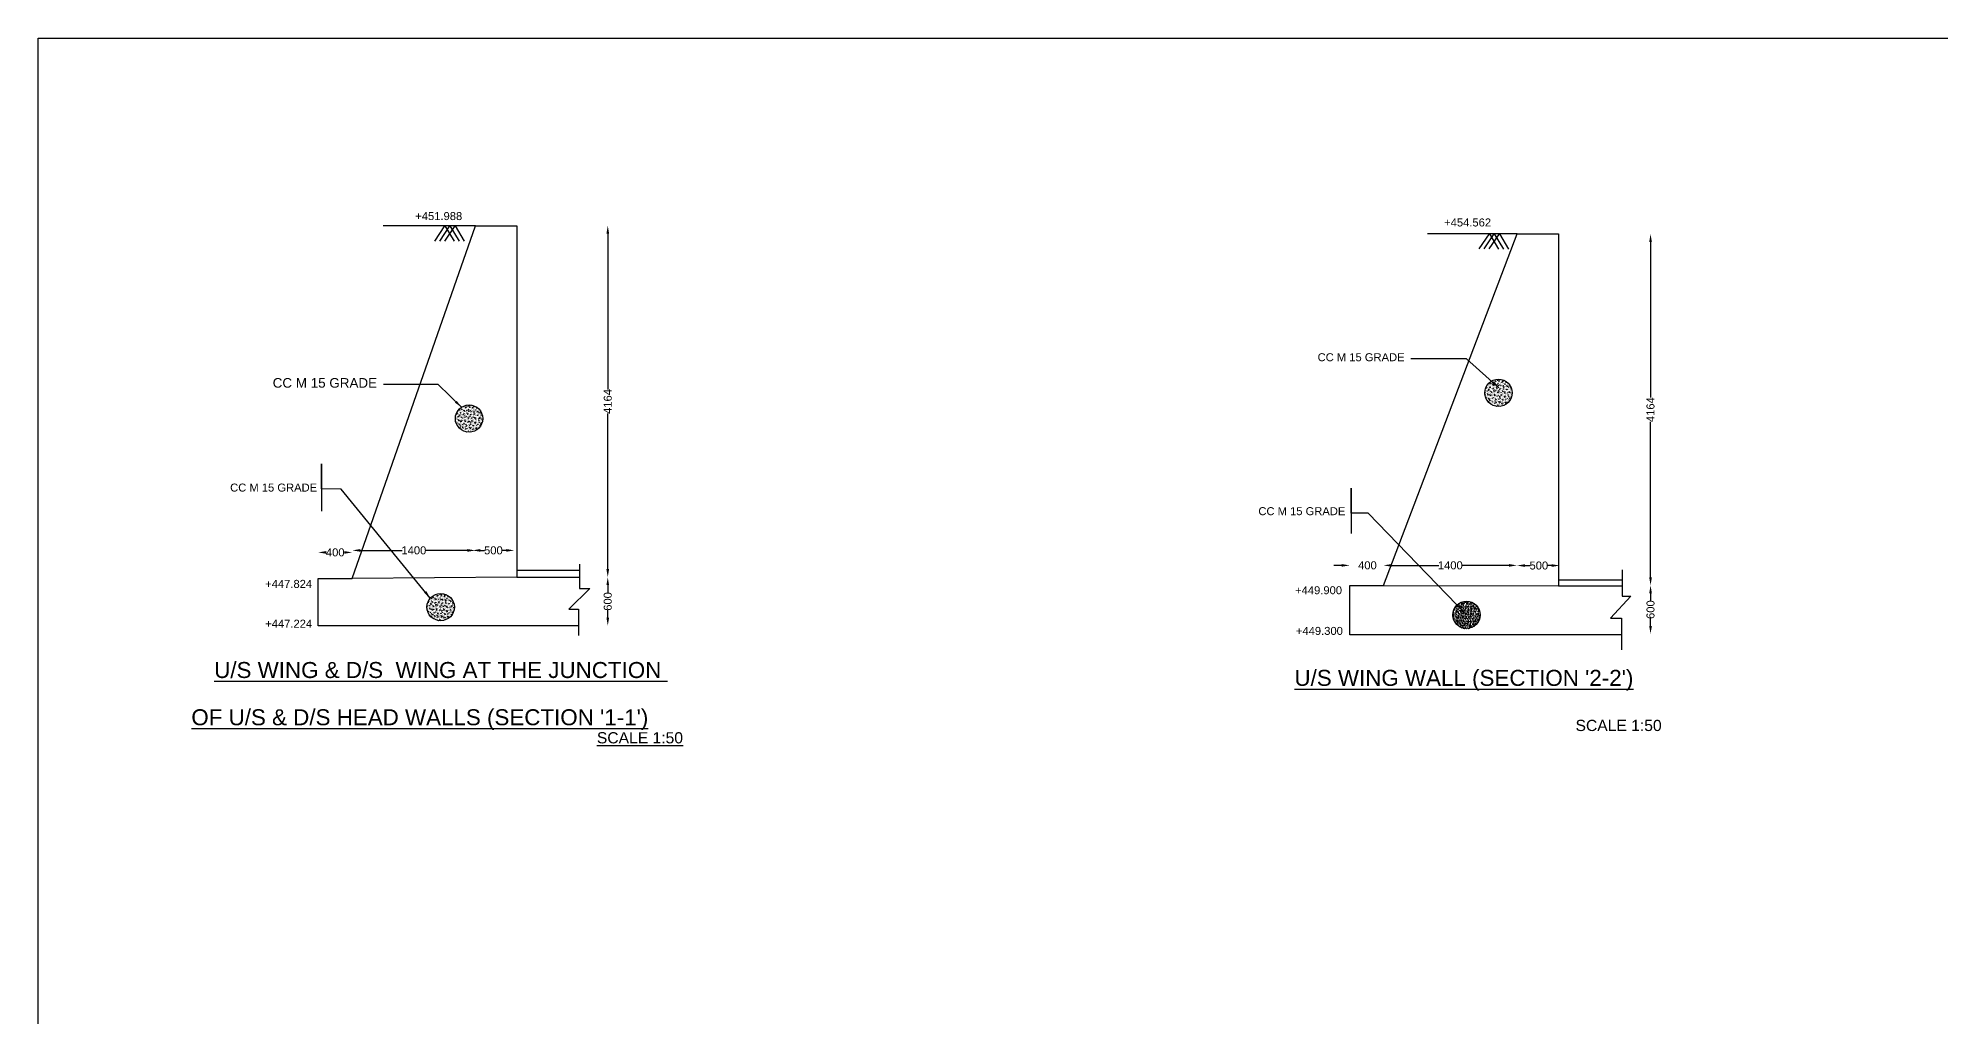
# Model space of a CAD drawing. Header units: millimetres. Extents: x 5124 to 2324472, y 2311 to 45665123.
# Drawn here: x 2116778 to 2235669, y 45603905 to 45665123 of the extents above; entities that cross this region are included whole.
import ezdxf

# ---------------------------------------------------------------- set-up
doc = ezdxf.new("R2010")
doc.units = ezdxf.units.MM
doc.header["$MEASUREMENT"] = 0
doc.layers.add('DRAWING', color=2, linetype='Continuous')
doc.layers.add('TEXT', color=7, linetype='Continuous')
doc.styles.get("Standard").update_dxf_attribs({"font": 'arial.ttf', "height": 500})
doc.dimstyles.get("Standard").update_dxf_attribs({"dimtxt": 500, "dimasz": 500, "dimexe": 0.18, "dimexo": 0.0625, "dimgap": 0.09, "dimtad": 0, "dimdec": 0, "dimzin": 0, "dimdsep": 46, "dimtxsty": 'Standard', "dimcen": 0.09, "dimse1": 1, "dimse2": 1, "dimadec": 0, "dimazin": 0, "dimtfac": 1, "dimtdec": 0, "dimtofl": 0, "dimtmove": 0, "dimatfit": 3, "dimfxl": 1, "dimtolj": 1, "dimtzin": 0, "dimarcsym": 0})

# ---------------------------------------------------------------- blocks, each defined once
blk = doc.blocks.new('*D54')
at = {"layer": 'Defpoints', "color": 0, "transparency": 16777216}
for p in [(2136408, 45632956), (2134283, 45631331), (2136408, 45631331)]:
    blk.add_point(p, dxfattribs=at)
at = {"layer": 'TEXT', "color": 0, "lineweight": -2, "transparency": 16777216}
for p, q in [((2134783, 45632956), (2134784, 45632956)), ((2135908, 45632956), (2135907, 45632956))]:
    blk.add_line(p, q, dxfattribs=at)
at = {"layer": 'TEXT', "color": 0, "transparency": 16777216}
for points in [[(2134783, 45633039), (2134783, 45632873), (2134283, 45632956)], [(2135908, 45633039), (2135908, 45632873), (2136408, 45632956)]]:
    blk.add_solid(points, dxfattribs=at)
at = {"layer": 'TEXT', "color": 0, "transparency": 16777216, "insert": (2135345, 45632956), "char_height": 500, "attachment_point": 5}
blk.add_mtext('\\A1;400', dxfattribs=at)
blk = doc.blocks.new('*D55')
at = {"layer": 'Defpoints', "color": 0, "transparency": 16777216}
for p in [(2143917, 45633037), (2146539, 45633082), (2146539, 45633037)]:
    blk.add_point(p, dxfattribs=at)
at = {"layer": 'TEXT', "color": 0, "lineweight": -2, "transparency": 16777216}
for p, q in [((2144417, 45633082), (2144676, 45633082)), ((2146039, 45633082), (2145779, 45633082))]:
    blk.add_line(p, q, dxfattribs=at)
at = {"layer": 'TEXT', "color": 0, "transparency": 16777216}
for points in [[(2144417, 45633166), (2144417, 45632999), (2143917, 45633082)], [(2146039, 45633166), (2146039, 45632999), (2146539, 45633082)]]:
    blk.add_solid(points, dxfattribs=at)
at = {"layer": 'TEXT', "color": 0, "transparency": 16777216, "insert": (2145228, 45633082), "char_height": 500, "attachment_point": 5}
blk.add_mtext('\\A1;500', dxfattribs=at)
blk = doc.blocks.new('*D56')
at = {"layer": 'Defpoints', "color": 0, "transparency": 16777216}
for p in [(2146698, 45653381), (2152374, 45653381), (2146698, 45631409)]:
    blk.add_point(p, dxfattribs=at)
at = {"layer": 'TEXT', "color": 0, "lineweight": -2, "transparency": 16777216}
for p, q in [((2152374, 45652881), (2152374, 45643150)), ((2152374, 45631909), (2152374, 45641639))]:
    blk.add_line(p, q, dxfattribs=at)
at = {"layer": 'TEXT', "color": 0, "transparency": 16777216}
for points in [[(2152290, 45652881), (2152457, 45652881), (2152374, 45653381)], [(2152290, 45631909), (2152457, 45631909), (2152374, 45631409)]]:
    blk.add_solid(points, dxfattribs=at)
at = {"layer": 'TEXT', "color": 0, "transparency": 16777216, "insert": (2152374, 45642395), "char_height": 500, "attachment_point": 5, "rotation": 90}
blk.add_mtext('\\A1;4164', dxfattribs=at)
blk = doc.blocks.new('*D57')
at = {"layer": 'Defpoints', "color": 0, "transparency": 16777216}
for p in [(2150599, 45631409), (2150552, 45628371), (2152374, 45628371)]:
    blk.add_point(p, dxfattribs=at)
at = {"layer": 'TEXT', "color": 0, "lineweight": -2, "transparency": 16777216}
for p, q in [((2152374, 45630909), (2152374, 45630443)), ((2152374, 45628871), (2152374, 45629337))]:
    blk.add_line(p, q, dxfattribs=at)
at = {"layer": 'TEXT', "color": 0, "transparency": 16777216}
for points in [[(2152290, 45630909), (2152457, 45630909), (2152374, 45631409)], [(2152290, 45628871), (2152457, 45628871), (2152374, 45628371)]]:
    blk.add_solid(points, dxfattribs=at)
at = {"layer": 'TEXT', "color": 0, "transparency": 16777216, "insert": (2152374, 45629890), "char_height": 500, "attachment_point": 5, "rotation": 90}
blk.add_mtext('\\A1;600', dxfattribs=at)
blk = doc.blocks.new('*D58')
at = {"layer": 'Defpoints', "color": 0, "transparency": 16777216}
for p in [(2211850, 45652870), (2217525, 45652870), (2211850, 45630898)]:
    blk.add_point(p, dxfattribs=at)
at = {"layer": 'TEXT', "color": 0, "lineweight": -2, "transparency": 16777216}
for p, q in [((2217525, 45652370), (2217525, 45642640)), ((2217525, 45631398), (2217525, 45641129))]:
    blk.add_line(p, q, dxfattribs=at)
at = {"layer": 'TEXT', "color": 0, "transparency": 16777216}
for points in [[(2217442, 45652370), (2217609, 45652370), (2217525, 45652870)], [(2217442, 45631398), (2217609, 45631398), (2217525, 45630898)]]:
    blk.add_solid(points, dxfattribs=at)
at = {"layer": 'TEXT', "color": 0, "transparency": 16777216, "insert": (2217525, 45641884), "char_height": 500, "attachment_point": 5, "rotation": 90}
blk.add_mtext('\\A1;4164', dxfattribs=at)
blk = doc.blocks.new('*D59')
at = {"layer": 'Defpoints', "color": 0, "transparency": 16777216}
for p in [(2215751, 45630898), (2215704, 45627861), (2217525, 45627861)]:
    blk.add_point(p, dxfattribs=at)
at = {"layer": 'TEXT', "color": 0, "lineweight": -2, "transparency": 16777216}
for p, q in [((2217525, 45630398), (2217525, 45629932)), ((2217525, 45628361), (2217525, 45628826))]:
    blk.add_line(p, q, dxfattribs=at)
at = {"layer": 'TEXT', "color": 0, "transparency": 16777216}
for points in [[(2217442, 45630398), (2217609, 45630398), (2217525, 45630898)], [(2217442, 45628361), (2217609, 45628361), (2217525, 45627861)]]:
    blk.add_solid(points, dxfattribs=at)
at = {"layer": 'TEXT', "color": 0, "transparency": 16777216, "insert": (2217525, 45629379), "char_height": 500, "attachment_point": 5, "rotation": 90}
blk.add_mtext('\\A1;600', dxfattribs=at)
blk = doc.blocks.new('*D88')
at = {"layer": 'Defpoints', "color": 0, "transparency": 16777216}
for p in [(2144108, 45653381), (2136408, 45632956), (2144108, 45633082)]:
    blk.add_point(p, dxfattribs=at)
at = {"layer": 'TEXT', "color": 0, "lineweight": -2, "transparency": 16777216}
for p, q in [((2136908, 45633082), (2139535, 45633082)), ((2143608, 45633082), (2140980, 45633082))]:
    blk.add_line(p, q, dxfattribs=at)
at = {"layer": 'TEXT', "color": 0, "transparency": 16777216}
for points in [[(2136908, 45633166), (2136908, 45632999), (2136408, 45633082)], [(2143608, 45633166), (2143608, 45632999), (2144108, 45633082)]]:
    blk.add_solid(points, dxfattribs=at)
at = {"layer": 'TEXT', "color": 0, "transparency": 16777216, "insert": (2140258, 45633082), "char_height": 500, "attachment_point": 5}
blk.add_mtext('\\A1;1400', dxfattribs=at)
blk = doc.blocks.new('*D89')
at = {"layer": 'Defpoints', "color": 0, "transparency": 16777216}
for p in [(2209184, 45652882), (2211850, 45652870), (2211850, 45632134)]:
    blk.add_point(p, dxfattribs=at)
at = {"layer": 'TEXT', "color": 0, "lineweight": -2, "transparency": 16777216}
for p, q in [((2209684, 45632134), (2209995, 45632134)), ((2211350, 45632134), (2211098, 45632134))]:
    blk.add_line(p, q, dxfattribs=at)
at = {"layer": 'TEXT', "color": 0, "transparency": 16777216}
for points in [[(2209684, 45632218), (2209684, 45632051), (2209184, 45632134)], [(2211350, 45632218), (2211350, 45632051), (2211850, 45632134)]]:
    blk.add_solid(points, dxfattribs=at)
at = {"layer": 'TEXT', "color": 0, "transparency": 16777216, "insert": (2210546, 45632134), "char_height": 500, "attachment_point": 5}
blk.add_mtext('\\A1;500', dxfattribs=at)
blk = doc.blocks.new('*D90')
at = {"layer": 'Defpoints', "color": 0, "transparency": 16777216}
for p in [(2200847, 45632146), (2198730, 45630879), (2200847, 45630879)]:
    blk.add_point(p, dxfattribs=at)
at = {"layer": 'TEXT', "color": 0, "lineweight": -2, "transparency": 16777216}
for p, q in [((2198230, 45632146), (2197730, 45632146)), ((2201347, 45632146), (2201847, 45632146))]:
    blk.add_line(p, q, dxfattribs=at)
at = {"layer": 'TEXT', "color": 0, "transparency": 16777216}
for points in [[(2198230, 45632229), (2198230, 45632063), (2198730, 45632146)], [(2201347, 45632229), (2201347, 45632063), (2200847, 45632146)]]:
    blk.add_solid(points, dxfattribs=at)
at = {"layer": 'TEXT', "color": 0, "transparency": 16777216, "insert": (2199836, 45632146), "char_height": 500, "attachment_point": 5}
blk.add_mtext('\\A1;400', dxfattribs=at)
blk = doc.blocks.new('*D94')
at = {"layer": 'Defpoints', "color": 0, "transparency": 16777216}
for p in [(2209184, 45652882), (2209184, 45632145), (2200847, 45630879)]:
    blk.add_point(p, dxfattribs=at)
at = {"layer": 'TEXT', "color": 0, "lineweight": -2, "transparency": 16777216}
for p, q in [((2201347, 45632145), (2204293, 45632145)), ((2208684, 45632145), (2205737, 45632145))]:
    blk.add_line(p, q, dxfattribs=at)
at = {"layer": 'TEXT', "color": 0, "transparency": 16777216}
for points in [[(2201347, 45632228), (2201347, 45632061), (2200847, 45632145)], [(2208684, 45632228), (2208684, 45632061), (2209184, 45632145)]]:
    blk.add_solid(points, dxfattribs=at)
at = {"layer": 'TEXT', "color": 0, "transparency": 16777216, "insert": (2205015, 45632145), "char_height": 500, "attachment_point": 5}
blk.add_mtext('\\A1;1400', dxfattribs=at)

msp = doc.modelspace()

# ---------------------------------------------------------------- hatches: boundary and pattern name
at = {"layer": 'DRAWING'}
h = msp.add_hatch(dxfattribs=at)
h.set_pattern_fill('AR-CONC', color=0, scale=30, style=0)
h.set_pattern_definition([(50, (66091.75, 13399.1), (215.1780548, -18.8256405), [22.5, -247.5]), (355, (66091.75, 13399.1), (-41.6254001, 225.6576401), [18, -198]), (100.4514, (66109.68, 13397.53), (173.5528145, 206.8318626), [19.122057, -210.3426336]), (46.1842, (66091.75, 13459.1), (320.1723146, -49.6557043), [33.75, -371.25]), (96.6356, (66118.43, 13454.96), (280.3988117, 292.2353613), [28.6830864, -315.5139]), (351.1842, (66091.75, 13459.1), (280.3985835, 292.2355803), [27, -297]), (21, (66121.75, 13444.1), (179.07211564, -120.7856672), [22.5, -247.5]), (326, (66121.75, 13444.1), (72.9945996, 217.5450135), [18, -198]), (71.4514, (66136.67, 13434.03), (252.0667886, 96.759149), [19.122057, -210.3426336]), (37.5, (66091.75, 13399.1), (3.6479566, 99.86815615), [0, -195.6, 0, -201, 0, -198.75]), (7.5, (66091.75, 13399.1), (78.92086123, 118.32351356), [0, -114.6, 0, -191.1, 0, -75.75]), (327.5, (66024.85, 13399.1), (160.14673085, -6.76646152), [0, -75, 0, -234, 0, -310.5]), (317.5, (65994.85, 13399.1), (174.9558508, 30.0314947), [0, -97.5, 0, -155.4, 0, -220.5])])
edge = h.paths.add_edge_path()
edge.add_arc((2208024.5, 45642937.5), 854.7, 0, 360)
h = msp.add_hatch(dxfattribs=at)
h.set_pattern_fill('AR-CONC', color=0, scale=30, style=0)
h.set_pattern_definition([(50, (1774.41, 11785.46), (215.1780548, -18.8256405), [22.5, -247.5]), (355, (1774.41, 11785.46), (-41.6254001, 225.6576401), [18, -198]), (100.4514, (1792.34, 11783.9), (173.5528145, 206.8318626), [19.122057, -210.3426336]), (46.1842, (1774.4, 11845.46), (320.1723146, -49.6557043), [33.75, -371.25]), (96.6356, (1801.1, 11841.32), (280.3988117, 292.2353613), [28.6830864, -315.5139]), (351.1842, (1774.4, 11845.46), (280.3985835, 292.2355803), [27, -297]), (21, (1804.41, 11830.46), (179.07211564, -120.7856672), [22.5, -247.5]), (326, (1804.41, 11830.46), (72.9945996, 217.5450135), [18, -198]), (71.4514, (1819.34, 11820.4), (252.0667886, 96.759149), [19.122057, -210.3426336]), (37.5, (1774.41, 11785.46), (3.6479566, 99.86815615), [0, -195.6, 0, -201, 0, -198.75]), (7.5, (1774.41, 11785.46), (78.92086123, 118.32351356), [0, -114.6, 0, -191.1, 0, -75.75]), (327.5, (1707.51, 11785.46), (160.14673085, -6.76646152), [0, -75, 0, -234, 0, -310.5]), (317.5, (1677.51, 11785.46), (174.9558508, 30.0314947), [0, -97.5, 0, -155.4, 0, -220.5])])
edge = h.paths.add_edge_path()
edge.add_arc((2143707.2, 45641323.8), 854.7, 0, 360)
h = msp.add_hatch(dxfattribs=at)
h.set_pattern_fill('AR-CONC', color=0, scale=30, style=0)
h.set_pattern_definition([(50, (0, 0), (215.1780548, -18.8256405), [22.5, -247.5]), (355, (0, 0), (-41.6254001, 225.6576401), [18, -198]), (100.4514, (17.93, -1.57), (173.5528145, 206.8318626), [19.122057, -210.3426336]), (46.1842, (0, 60), (320.1723146, -49.6557043), [33.75, -371.25]), (96.6356, (26.68, 55.86), (280.3988117, 292.2353613), [28.6830864, -315.5139]), (351.1842, (0, 60), (280.3985835, 292.2355803), [27, -297]), (21, (30, 45), (179.07211564, -120.7856672), [22.5, -247.5]), (326, (30, 45), (72.9945996, 217.5450135), [18, -198]), (71.4514, (44.92, 34.93), (252.0667886, 96.759149), [19.122057, -210.3426336]), (37.5, (0, 0), (3.6479566, 99.86815615), [0, -195.6, 0, -201, 0, -198.75]), (7.5, (0, 0), (78.92086123, 118.32351356), [0, -114.6, 0, -191.1, 0, -75.75]), (327.5, (-66.9, 0), (160.14673085, -6.76646152), [0, -75, 0, -234, 0, -310.5]), (317.5, (-96.9, 0), (174.9558508, 30.0314947), [0, -97.5, 0, -155.4, 0, -220.5])])
edge = h.paths.add_edge_path()
edge.add_arc((2141932.8, 45629538.4), 854.7, 0, 360)
h = msp.add_hatch(dxfattribs=at)
h.set_pattern_fill('AR-CONC', color=0, scale=30, style=0)
h.set_pattern_definition([(50, (64090.32, -491.1), (215.1780548, -18.8256405), [22.5, -247.5]), (355, (64090.32, -491.1), (-41.6254001, 225.6576401), [18, -198]), (100.4514, (64108.25, -492.67), (173.5528145, 206.8318626), [19.122057, -210.3426336]), (46.1842, (64090.32, -431.1), (320.1723146, -49.6557043), [33.75, -371.25]), (96.6356, (64117, -435.24), (280.3988117, 292.2353613), [28.6830864, -315.5139]), (351.1842, (64090.3, -431.1), (280.3985835, 292.2355803), [27, -297]), (21, (64120.32, -446.1), (179.07211564, -120.7856672), [22.5, -247.5]), (326, (64120.32, -446.1), (72.9945996, 217.5450135), [18, -198]), (71.4514, (64135.24, -456.16), (252.0667886, 96.759149), [19.122057, -210.3426336]), (37.5, (64090.32, -491.1), (3.6479566, 99.86815615), [0, -195.6, 0, -201, 0, -198.75]), (7.5, (64090.32, -491.1), (78.92086123, 118.32351356), [0, -114.6, 0, -191.1, 0, -75.75]), (327.5, (64023.42, -491.1), (160.14673085, -6.76646152), [0, -75, 0, -234, 0, -310.5]), (317.5, (63993.42, -491.1), (174.9558508, 30.0314947), [0, -97.5, 0, -155.4, 0, -220.5])])
edge = h.paths.add_edge_path()
edge.add_arc((2206023.1, 45629047.3), 854.7, 0, 360)

# ---------------------------------------------------------------- linework, layer by layer
at = {"layer": 'DRAWING', "color": 0}
for points in [[(2150551.9, 45628370.8), (2134282.8, 45628370.8), (2134282.8, 45631330.8), (2136407.9, 45631330.8), (2144107.6, 45653380.5), (2138345.1, 45653380.5)], [(2141564, 45652428.7), (2142201.8, 45653380.5), (2142774.8, 45652423.3)], [(2141872.1, 45652428.7), (2142509.9, 45653380.5), (2143082.9, 45652423.3)], [(2142191, 45652428.7), (2142828.8, 45653380.5), (2143401.8, 45652423.3)], [(2144107.6, 45653380.5), (2146698.1, 45653380.5), (2146698.1, 45631408.5), (2150599.3, 45631408.5)], [(2215703.6, 45627795.3), (2198730.3, 45627795.3), (2198730.3, 45630879), (2200846.6, 45630879), (2209183.6, 45652881.7), (2203597.2, 45652881.7)], [(2206816.1, 45651929.9), (2207453.9, 45652881.7), (2208026.9, 45651924.5)], [(2207124.2, 45651929.9), (2207762, 45652881.7), (2208335, 45651924.5)], [(2207443.1, 45651929.9), (2208080.9, 45652881.7), (2208653.9, 45651924.5)], [(2209183.6, 45652881.7), (2211773.5, 45652881.7), (2211773.5, 45630872.5), (2215752.6, 45630872.5)], [(2150599.3, 45631820.3), (2146698.1, 45631820.3)], [(2150599.3, 45632224.1), (2150599.3, 45630698.7), (2151249.1, 45630698.7), (2149949, 45629414.2), (2150551.9, 45629414.2), (2150551.9, 45627763.7)], [(2215752.6, 45631876.5), (2215752.6, 45630222.4), (2216301.2, 45630222.4), (2215017.8, 45628852.2), (2215703.6, 45628852.2), (2215703.6, 45626868.9)], [(2146698.1, 45631408.5), (2136407.9, 45631330.8)], [(2200846.6, 45630879), (2211773.5, 45630872.5)], [(2211773.5, 45631238.3), (2215752.6, 45631238.3)]]:
    msp.add_lwpolyline(points, dxfattribs=at)
for centre in [(2208024.5, 45642937.5), (2143707.2, 45641323.8), (2141932.8, 45629538.4), (2206023.1, 45629047.3)]:
    msp.add_circle(centre, 854.7, dxfattribs=at)
at = {"layer": 'TEXT', "color": 0}
msp.add_lwpolyline([(2324472.2, 45525452.6), (2116778.5, 45525452.6), (2116778.5, 45665122.7), (2324472.2, 45665122.7)], close=True, dxfattribs=at)
at = {"layer": 'TEXT'}
for points in [[(2134492.3, 45636921.8), (2134492.3, 45638486), (2134492.3, 45636921.8), (2134492.3, 45635525.9)], [(2198813.6, 45635417.3), (2198813.6, 45636964), (2198813.6, 45635417.3), (2198813.6, 45634130.3)]]:
    msp.add_lwpolyline(points, dxfattribs=at)

# ---------------------------------------------------------------- texts
at = {"layer": 'DRAWING', "color": 0}
msp.add_text('+451.988', height=500, dxfattribs=at).set_placement((2140346.9, 45653738.6))
at = {"layer": 'TEXT', "color": 0}
for s, height, p in [('+454.562', 500, (2204629.1, 45653339.8)), ('CC M 15 GRADE', 500, (2196723.9, 45644910.6)), ('CC M 15 GRADE', 600, (2131439.8, 45643256.9)), ('CC M 15 GRADE', 500, (2128779.5, 45636760.1)), ('CC M 15 GRADE', 500, (2193023.8, 45635284.2)), ('+447.824', 500, (2130969.2, 45630738.4)), ('+449.900', 500, (2195316.9, 45630340.5)), ('+447.224', 500, (2130970.3, 45628247.5)), ('+449.300', 500, (2195369.2, 45627798.2)), ('%%UU/S WING & D/S  WING AT THE JUNCTION ', 1000, (2127782.7, 45625102.2)), ("%%UU/S WING WALL (SECTION '2-2')", 1000, (2195276.4, 45624611.4)), ("%%UOF U/S & D/S HEAD WALLS (SECTION '1-1')", 1000, (2126355.2, 45622147.4)), ('SCALE 1:50', 700, (2212838.7, 45621786.7)), ('%%USCALE 1:50', 700, (2151693.1, 45621015.2))]:
    msp.add_text(s, height=height, dxfattribs=at).set_placement(p)

# ---------------------------------------------------------------- dimensions: what is measured, and where the dimension line sits
for base, p1, p2, text, picture, middle in [((2144107.6, 45633082.3), (2136407.9, 45632956), (2144107.6, 45653380.5), '1400', '*D88', (2140257.8, 45633082.3)), ((2209183.6, 45632144.8), (2200846.6, 45630879), (2209183.6, 45652881.7), '1400', '*D94', (2205015.1, 45632144.8)), ((2136407.9, 45632956), (2134282.8, 45631330.8), (2136407.9, 45631330.8), '400', '*D54', (2135345.3, 45632956)), ((2146538.6, 45633082.3), (2143917.2, 45633037.4), (2146538.6, 45633037.4), '500', '*D55', (2145227.9, 45633082.3))]:
    dim = msp.add_linear_dim(base=base, p1=p1, p2=p2, text=text, dimstyle='Standard', dxfattribs=at)
    dim.commit()
    dim.dimension.update_dxf_attribs({"geometry": picture, "text_midpoint": middle})
for base, p1, p2, text, picture, middle in [((2152373.7, 45653380.5), (2146698.1, 45631408.5), (2146698.1, 45653380.5), '4164', '*D56', (2152373.7, 45642394.5)), ((2217525.3, 45652870.2), (2211849.8, 45630898.2), (2211849.8, 45652870.2), '4164', '*D58', (2217525.3, 45641884.2)), ((2152373.7, 45628370.8), (2150599.3, 45631408.5), (2150551.9, 45628370.8), '600', '*D57', (2152373.7, 45629889.7)), ((2217525.3, 45627860.6), (2215750.9, 45630898.2), (2215703.6, 45627860.6), '600', '*D59', (2217525.3, 45629379.4))]:
    dim = msp.add_linear_dim(base=base, p1=p1, p2=p2, angle=90, text=text, dimstyle='Standard', dxfattribs=at)
    dim.commit()
    dim.dimension.update_dxf_attribs({"geometry": picture, "text_midpoint": middle})
for base, p1, p2, text, picture, middle in [((2211849.8, 45632134.4), (2209183.6, 45652881.7), (2211849.8, 45652870.2), '500', '*D89', (2210546.2, 45632134.4)), ((2200846.6, 45632146), (2198730.3, 45630879), (2200846.6, 45630879), '400', '*D90', (2199836.3, 45632146))]:
    dim = msp.add_linear_dim(base=base, p1=p1, p2=p2, text=text, dimstyle='Standard', dxfattribs=at)
    dim.commit()
    dim.dimension.update_dxf_attribs({"geometry": picture, "text_midpoint": middle, "dimtype": 160})

# ---------------------------------------------------------------- leaders
at = {"layer": 'DRAWING', "color": 0}
msp.add_leader([(2143232.4, 45642034.5), (2141769.6, 45643458.3), (2138364.8, 45643458.3)], dimstyle='Standard', override={"dimasz": 500, "dimgap": 0.09, "dimtad": 0}, dxfattribs=at)
at = {"layer": 'TEXT', "color": 0}
for points in [[(2208050.1, 45643256.7), (2206031.4, 45645064.4), (2202551.7, 45645064.4)], [(2141287, 45630098.3), (2135710.9, 45636904.5), (2134492.3, 45636921.8)], [(2206023.1, 45629047.3), (2199887.8, 45635417.3), (2198813.6, 45635417.3)]]:
    msp.add_leader(points, dimstyle='Standard', override={"dimgap": 0.09, "dimtad": 0}, dxfattribs=at)

doc.saveas('drawing.dxf')
